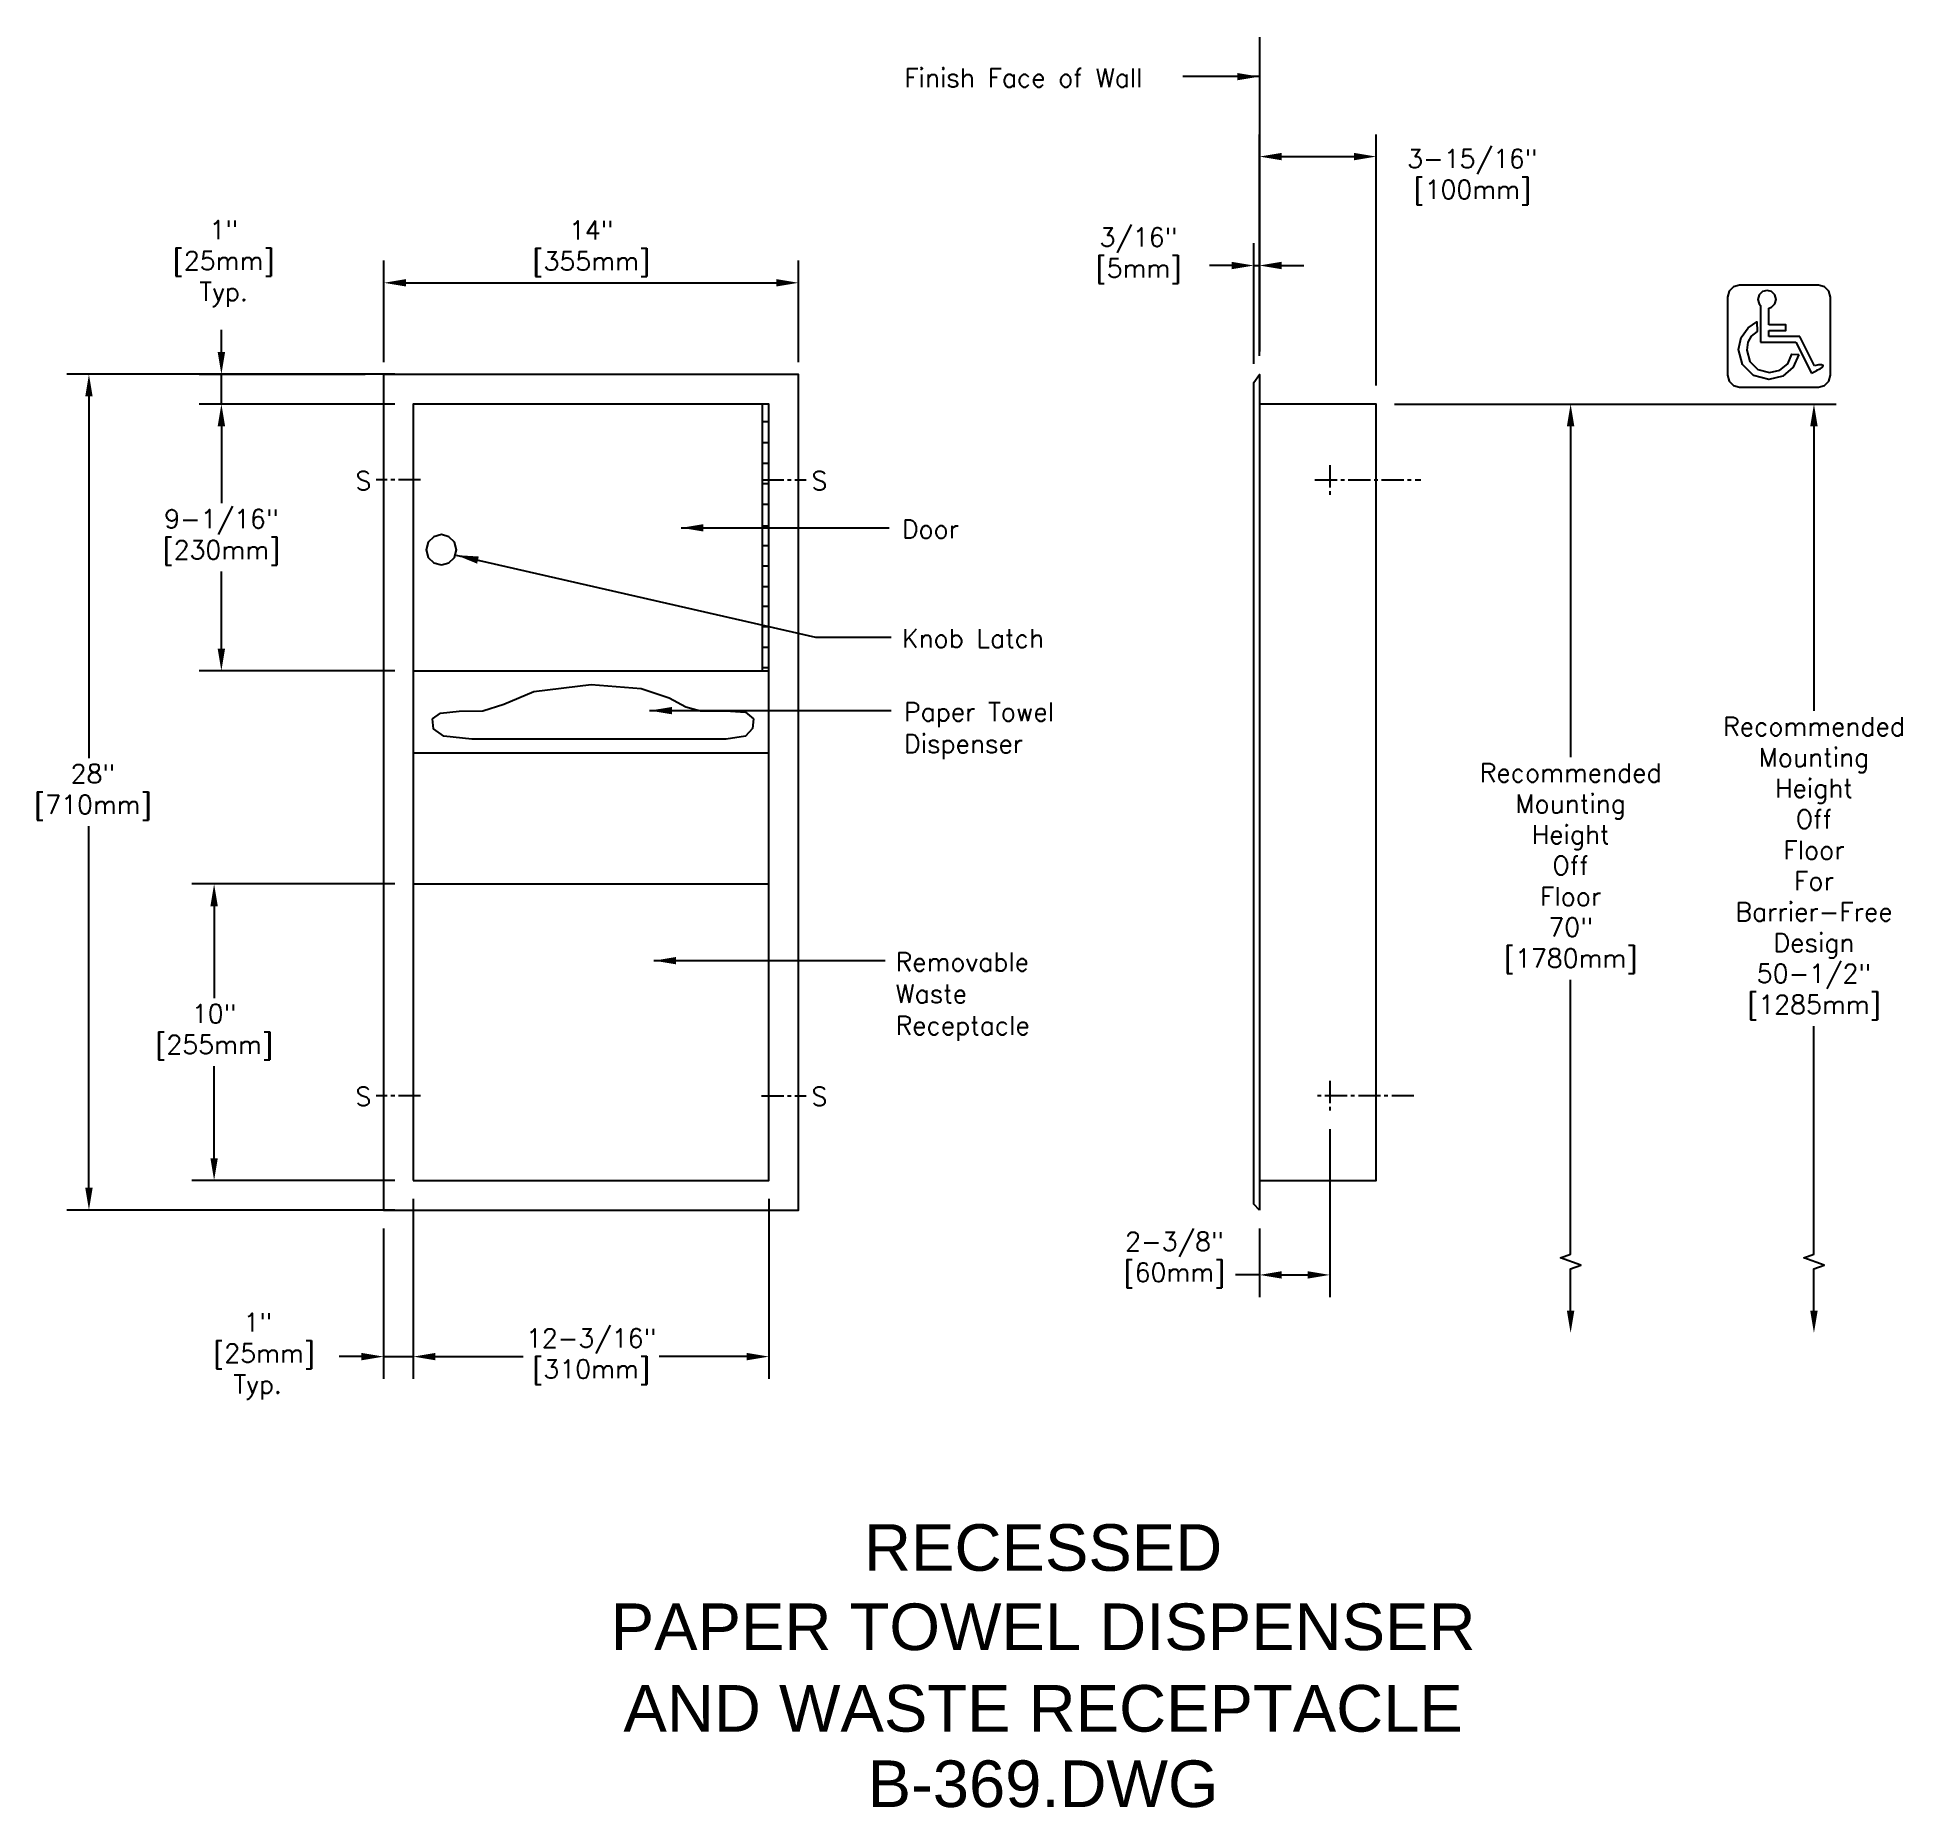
# Model space of a CAD drawing. Extents: x 47.1 to 110, y 29.4 to 89.1.
import ezdxf
from ezdxf.enums import TextEntityAlignment as Align

# ---------------------------------------------------------------- set-up
doc = ezdxf.new("R2010")
doc.units = 0
doc.header["$MEASUREMENT"] = 0
doc.header["$PDMODE"] = 3
doc.header["$PDSIZE"] = 1
doc.linetypes.add('CENTER2', pattern=[1.125, 0.75, -0.125, 0.125, -0.125])
doc.layers.get('0').update_dxf_attribs({"linetype": 'CONTINUOUS'})
doc.layers.get('Defpoints').update_dxf_attribs({"linetype": 'CONTINUOUS'})
for name, color, linetype in [('detail', 4, 'CONTINUOUS'), ('dim', 1, 'CONTINUOUS'), ('text', 2, 'CONTINUOUS')]:
    doc.layers.add(name, color=color, linetype=linetype)
doc.styles.add('Arial_5', font='arial.ttf', dxfattribs={"height": 5})
doc.styles.add('DIM_S_7', font='simplex.shx', dxfattribs={"height": 0.625})
doc.dimstyles.new('DIM_S_7', dxfattribs={"dimtxt": 0.12, "dimasz": 0.75, "dimexe": 0.75, "dimexo": 0.625, "dimgap": 0.09375, "dimtad": 1, "dimtih": 1, "dimtoh": 1, "dimdec": 5, "dimrnd": 0.0625, "dimzin": 0, "dimdsep": 46, "dimlunit": 4, "dimtxsty": 'DIM_S_7', "dimcen": 0.09375, "dimaunit": 1, "dimadec": 0, "dimazin": 0, "dimtfac": 1, "dimtdec": 4, "dimtofl": 0, "dimtmove": 2, "dimatfit": 3, "dimfxl": 1, "dimtolj": 1, "dimtzin": 0, "dimarcsym": 0})

# ---------------------------------------------------------------- blocks, each defined once
blk = doc.blocks.new('*D12')
at = {"layer": 'Defpoints', "color": 0, "linetype": 'Continuous'}
for p in [(59.825, 50.558), (71.825, 50.558), (71.825, 44.616)]:
    blk.add_point(p, dxfattribs=at)
at = {"layer": 'dim', "color": 0, "linetype": 'Continuous', "lineweight": -2}
for p, q in [((59.825, 49.933), (59.825, 43.866)), ((71.825, 49.933), (71.825, 43.866)), ((60.575, 44.616), (63.529, 44.616)), ((71.075, 44.616), (68.121, 44.616))]:
    blk.add_line(p, q, dxfattribs=at)
at = {"layer": 'dim', "color": 0, "linetype": 'Continuous'}
for points in [[(60.575, 44.741), (60.575, 44.491), (59.825, 44.616)], [(71.075, 44.741), (71.075, 44.491), (71.825, 44.616)]]:
    blk.add_solid(points, dxfattribs=at)
at = {"layer": 'dim', "color": 0, "linetype": 'Continuous', "insert": (65.825, 44.616), "char_height": 0.625, "attachment_point": 5, "style": 'DIM_S_7'}
blk.add_mtext('\\A1;12-3/16"\\P[310mm]', dxfattribs=at)
blk = doc.blocks.new('*D1')
at = {"layer": 'Defpoints', "color": 0, "linetype": 'Continuous'}
for p in [(59.825, 76.745), (53.353, 67.745), (59.825, 67.745)]:
    blk.add_point(p, dxfattribs=at)
at = {"layer": 'dim', "color": 0, "linetype": 'Continuous', "lineweight": -2}
for p, q in [((59.2, 76.745), (52.603, 76.745)), ((53.353, 75.995), (53.353, 73.395)), ((53.353, 68.495), (53.353, 71.095)), ((59.2, 67.745), (52.603, 67.745))]:
    blk.add_line(p, q, dxfattribs=at)
at = {"layer": 'dim', "color": 0, "linetype": 'Continuous'}
for points in [[(53.228, 75.995), (53.478, 75.995), (53.353, 76.745)], [(53.228, 68.495), (53.478, 68.495), (53.353, 67.745)]]:
    blk.add_solid(points, dxfattribs=at)
at = {"layer": 'dim', "color": 0, "linetype": 'Continuous', "insert": (53.353, 72.245), "char_height": 0.625, "attachment_point": 5, "style": 'DIM_S_7'}
blk.add_mtext('\\A1;9-1/16"\\P[230mm]', dxfattribs=at)
blk = doc.blocks.new('*D2')
at = {"color": 0, "linetype": 'ByBlock'}
for p, q in [((59.2, 60.558), (52.358, 60.558)), ((53.108, 59.808), (53.108, 56.708)), ((53.108, 51.308), (53.108, 54.407)), ((59.2, 50.558), (52.358, 50.558))]:
    blk.add_line(p, q, dxfattribs=at)
for points in [[(52.983, 59.808), (53.233, 59.808), (53.108, 60.558)], [(52.983, 51.308), (53.233, 51.308), (53.108, 50.558)]]:
    blk.add_solid(points, dxfattribs=at)
at = {"layer": 'Defpoints', "color": 0, "linetype": 'ByBlock'}
for p in [(59.825, 60.558), (53.108, 50.558), (59.825, 50.558)]:
    blk.add_point(p, dxfattribs=at)
at = {"color": 0, "linetype": 'ByBlock', "insert": (53.108, 55.558), "char_height": 0.625, "attachment_point": 5, "style": 'DIM_S_7'}
blk.add_mtext('\\A1;10"\\P[255mm]', dxfattribs=at)
blk = doc.blocks.new('*D3')
at = {"layer": 'Defpoints', "color": 0, "linetype": 'Continuous'}
for p in [(59.825, 77.749), (48.886, 49.559), (59.825, 49.559)]:
    blk.add_point(p, dxfattribs=at)
at = {"layer": 'dim', "color": 0, "linetype": 'Continuous', "lineweight": -2}
for p, q in [((59.2, 77.749), (48.136, 77.749)), ((48.886, 76.999), (48.886, 64.802)), ((48.886, 50.309), (48.886, 62.501)), ((59.2, 49.559), (48.136, 49.559))]:
    blk.add_line(p, q, dxfattribs=at)
at = {"layer": 'dim', "color": 0, "linetype": 'Continuous'}
for points in [[(48.761, 76.999), (49.011, 76.999), (48.886, 77.749)], [(48.761, 50.309), (49.011, 50.309), (48.886, 49.559)]]:
    blk.add_solid(points, dxfattribs=at)
at = {"layer": 'dim', "color": 0, "linetype": 'Continuous', "insert": (49.018, 63.651), "char_height": 0.625, "attachment_point": 5, "style": 'DIM_S_7'}
blk.add_mtext('\\A1;28"\\P[710mm]', dxfattribs=at)
blk = doc.blocks.new('*D4')
at = {"color": 0, "linetype": 'ByBlock'}
for p, q in [((90.743, 52.287), (90.743, 46.621)), ((88.368, 48.933), (88.368, 46.621)), ((89.118, 47.371), (89.993, 47.371))]:
    blk.add_line(p, q, dxfattribs=at)
for points in [[(89.118, 47.496), (89.118, 47.246), (88.368, 47.371)], [(89.993, 47.496), (89.993, 47.246), (90.743, 47.371)]]:
    blk.add_solid(points, dxfattribs=at)
at = {"layer": 'Defpoints', "color": 0, "linetype": 'ByBlock'}
for p in [(90.743, 52.912), (88.368, 49.558), (90.743, 47.371)]:
    blk.add_point(p, dxfattribs=at)
at = {"color": 0, "linetype": 'ByBlock', "insert": (85.499, 47.876), "char_height": 0.625, "attachment_point": 5, "style": 'DIM_S_7'}
blk.add_mtext('\\A1;2-3/8"\\P[60mm]', dxfattribs=at)
blk = doc.blocks.new('*D5')
at = {"color": 0, "linetype": 'ByBlock'}
for p, q in [((88.368, 78.37), (88.368, 85.84)), ((92.305, 77.37), (92.305, 85.84)), ((89.118, 85.09), (91.555, 85.09))]:
    blk.add_line(p, q, dxfattribs=at)
for points in [[(89.118, 85.215), (89.118, 84.965), (88.368, 85.09)], [(91.555, 85.215), (91.555, 84.965), (92.305, 85.09)]]:
    blk.add_solid(points, dxfattribs=at)
at = {"layer": 'Defpoints', "color": 0, "linetype": 'ByBlock'}
for p in [(92.305, 85.09), (88.368, 77.745), (92.305, 76.745)]:
    blk.add_point(p, dxfattribs=at)
at = {"color": 0, "linetype": 'ByBlock', "insert": (95.55, 84.395), "char_height": 0.625, "attachment_point": 5, "style": 'DIM_S_7'}
blk.add_mtext('\\A1;3-15/16"\\P[100mm]', dxfattribs=at)
blk = doc.blocks.new('*D6')
at = {"color": 0, "linetype": 'ByBlock'}
for p, q in [((88.18, 78.096), (88.18, 82.166)), ((88.368, 78.37), (88.368, 82.166)), ((87.43, 81.416), (86.68, 81.416)), ((88.18, 81.416), (88.368, 81.416)), ((89.118, 81.416), (89.868, 81.416))]:
    blk.add_line(p, q, dxfattribs=at)
for points in [[(87.43, 81.541), (87.43, 81.291), (88.18, 81.416)], [(89.118, 81.541), (89.118, 81.291), (88.368, 81.416)]]:
    blk.add_solid(points, dxfattribs=at)
at = {"layer": 'Defpoints', "color": 0, "linetype": 'ByBlock'}
for p in [(88.368, 81.416), (88.18, 77.471), (88.368, 77.745)]:
    blk.add_point(p, dxfattribs=at)
at = {"color": 0, "linetype": 'ByBlock', "insert": (84.288, 81.745), "char_height": 0.625, "attachment_point": 5, "style": 'DIM_S_7'}
blk.add_mtext('\\A1;3/16"\\P[5mm]', dxfattribs=at)
blk = doc.blocks.new('*D7')
at = {"color": 0, "linetype": 'ByBlock'}
for p, q in [((53.353, 78.495), (53.353, 79.245)), ((58.2, 77.745), (52.603, 77.745)), ((53.353, 76.745), (53.353, 77.745)), ((59.2, 76.745), (52.603, 76.745)), ((53.353, 75.995), (53.353, 75.245))]:
    blk.add_line(p, q, dxfattribs=at)
for points in [[(53.228, 78.495), (53.478, 78.495), (53.353, 77.745)], [(53.228, 75.995), (53.478, 75.995), (53.353, 76.745)]]:
    blk.add_solid(points, dxfattribs=at)
at = {"layer": 'Defpoints', "color": 0, "linetype": 'ByBlock'}
for p in [(53.353, 77.745), (58.825, 77.745), (59.825, 76.745)]:
    blk.add_point(p, dxfattribs=at)
at = {"color": 0, "linetype": 'ByBlock', "insert": (53.429, 81.476), "char_height": 0.625, "attachment_point": 5, "style": 'DIM_S_7'}
blk.add_mtext('\\A1;1"\\P[25mm]\\PTyp.', dxfattribs=at)
blk = doc.blocks.new('*D8')
at = {"color": 0, "linetype": 'ByBlock'}
for p, q in [((59.825, 49.933), (59.825, 43.866)), ((58.825, 48.933), (58.825, 43.866)), ((58.075, 44.616), (57.325, 44.616)), ((58.825, 44.616), (59.825, 44.616)), ((60.575, 44.616), (61.325, 44.616))]:
    blk.add_line(p, q, dxfattribs=at)
for points in [[(58.075, 44.741), (58.075, 44.491), (58.825, 44.616)], [(60.575, 44.741), (60.575, 44.491), (59.825, 44.616)]]:
    blk.add_solid(points, dxfattribs=at)
at = {"layer": 'Defpoints', "color": 0, "linetype": 'ByBlock'}
for p in [(59.825, 50.558), (58.825, 49.558), (59.825, 44.616)]:
    blk.add_point(p, dxfattribs=at)
at = {"color": 0, "linetype": 'ByBlock', "insert": (54.577, 44.626), "char_height": 0.625, "attachment_point": 5, "style": 'DIM_S_7'}
blk.add_mtext('\\A1;1"\\P [25mm]\\PTyp.', dxfattribs=at)
blk = doc.blocks.new('ADA')
at = {"layer": 'detail', "linetype": 'Continuous'}
for p, q in [((1.017, 0.853), (0.492, 0.853)), ((1.261, 0.358), (1.017, 0.853)), ((1.215, 0.235), (1.3, 0.278)), ((1.3, 0.278), (1.299, 0.282))]:
    blk.add_line(p, q, dxfattribs=at)
for points in [[(1.328, 0), (1.431, 0.028), (1.503, 0.1), (1.531, 0.202), (1.531, 1.514), (1.503, 1.616), (1.431, 1.688), (1.328, 1.716), (0, 1.716), (-0.102, 1.688), (-0.175, 1.616), (-0.203, 1.514), (-0.203, 0.202), (-0.175, 0.1), (-0.102, 0.028), (0, 0)], [(0.997, 0.551), (0.905, 0.333), (0.727, 0.181), (0.491, 0.125), (0.233, 0.194), (0.049, 0.378), (-0.021, 0.635), (0.026, 0.833), (0.142, 1), (0.293, 1.1), (0.295, 0.934), (0.193, 0.86), (0.137, 0.758), (0.12, 0.624), (0.172, 0.431), (0.31, 0.294), (0.504, 0.242), (0.68, 0.282), (0.814, 0.393), (0.883, 0.555)]]:
    blk.add_lwpolyline(points, close=True, dxfattribs=at)
for points in [[(0.492, 1.332), (0.54, 1.345), (0.595, 1.4), (0.616, 1.477), (0.595, 1.554), (0.54, 1.609), (0.463, 1.629), (0.386, 1.609), (0.331, 1.554), (0.31, 1.477), (0.331, 1.4), (0.355, 1.376)], [(0.355, 1.376), (0.355, 0.757)], [(0.492, 1.051), (0.492, 1.332)], [(0.492, 0.955), (0.78, 0.955), (0.78, 1.051), (0.492, 1.051)], [(0.492, 0.853), (0.492, 0.955)], [(0.355, 0.757), (0.492, 0.757)], [(0.492, 0.757), (0.948, 0.757)], [(0.948, 0.757), (1.215, 0.235)], [(1.299, 0.282), (1.359, 0.307), (1.398, 0.335), (1.407, 0.361), (1.382, 0.375), (1.329, 0.374), (1.261, 0.358)]]:
    blk.add_lwpolyline(points, dxfattribs=at)
blk = doc.blocks.new('*D11')
at = {"layer": 'Defpoints', "color": 0, "linetype": 'Continuous'}
for p in [(72.824, 80.833), (58.834, 77.536), (72.824, 77.536)]:
    blk.add_point(p, dxfattribs=at)
at = {"layer": 'dim', "color": 0, "linetype": 'Continuous', "lineweight": -2}
for p, q in [((58.834, 78.161), (58.834, 81.583)), ((72.824, 78.161), (72.824, 81.583)), ((59.584, 80.833), (72.074, 80.833))]:
    blk.add_line(p, q, dxfattribs=at)
at = {"layer": 'dim', "color": 0, "linetype": 'Continuous'}
for points in [[(59.584, 80.958), (59.584, 80.708), (58.834, 80.833)], [(72.074, 80.958), (72.074, 80.708), (72.824, 80.833)]]:
    blk.add_solid(points, dxfattribs=at)
at = {"layer": 'dim', "color": 0, "linetype": 'Continuous', "insert": (65.829, 81.984), "char_height": 0.625, "attachment_point": 5, "style": 'DIM_S_7'}
blk.add_mtext('\\A1;14"\\P[355mm]', dxfattribs=at)

msp = doc.modelspace()

# ---------------------------------------------------------------- linework, layer by layer
at = {"layer": 'Defpoints', "color": 0, "linetype": 'ByBlock'}
msp.add_point((92.305002, 76.745032), dxfattribs=at)
msp.add_point((92.305002, 76.745032), dxfattribs=at)
at = {"layer": 'detail', "linetype": 'CENTER2'}
for p, q in [((90.742502, 74.683165), (90.742502, 73.683165)), ((90.242502, 74.183165), (93.808936, 74.183165)), ((90.742502, 53.911657), (90.742502, 52.911657))]:
    msp.add_line(p, q, dxfattribs=at)
at = {"layer": 'detail', "linetype": 'Continuous'}
for points in [[(88.374181, 89.113292), (88.374181, 78.511445)], [(71.592817, 76.743143), (71.592817, 67.745032)], [(88.367502, 50.55765), (92.305002, 50.55765), (92.305002, 76.745032), (88.367502, 76.745032)], [(71.589204, 76.151415), (71.819602, 76.151415)], [(71.589204, 75.445479), (71.819602, 75.445479)], [(71.589204, 74.754187), (71.819602, 74.754187)], [(71.589204, 74.062635), (71.819602, 74.062635)], [(71.589204, 73.371343), (71.819602, 73.371343)], [(71.589204, 72.636681), (71.819602, 72.636681)], [(71.589204, 71.974046), (71.819602, 71.974046)], [(71.589204, 71.282549), (71.819602, 71.282549)], [(71.589204, 70.591257), (71.819602, 70.591257)], [(71.589204, 69.928636), (71.819602, 69.928636)], [(71.589204, 69.237125), (71.819602, 69.237125)], [(71.589204, 68.545778), (71.819602, 68.545778)], [(59.82494, 67.745032), (71.822463, 67.745032)], [(71.589204, 67.854281), (71.819602, 67.854281)], [(62.171481, 66.391489), (62.883151, 66.623064), (63.88905, 67.05311), (65.82949, 67.284672)], [(65.82949, 67.284672), (67.511408, 67.145119), (68.461483, 66.838081), (69.017328, 66.531056), (69.5165, 66.391489)], [(60.472196, 66.132227), (60.74231, 66.314342), (61.376875, 66.381731), (62.171481, 66.391489)], [(61.797013, 65.44088), (60.85831, 65.536899), (60.508422, 65.786553), (60.472196, 66.132227)], [(69.5165, 66.391489), (70.363508, 66.40111), (71.031302, 66.353114), (71.302265, 66.132227)], [(71.302265, 66.132227), (71.268133, 65.799322), (71.029181, 65.543276), (70.380588, 65.44088)], [(70.380588, 65.44088), (69.914905, 65.44088), (68.934119, 65.44088), (67.609042, 65.44088), (66.110458, 65.44088), (64.609164, 65.44088), (63.275958, 65.44088), (62.281637, 65.44088), (61.797013, 65.44088)], [(59.82494, 64.979932), (71.834041, 64.979932)], [(59.82494, 60.55765), (71.822463, 60.55765)]]:
    msp.add_lwpolyline(points, dxfattribs=at)
for points in [[(58.82494, 49.55765), (72.82494, 49.55765), (72.82494, 77.745032), (58.82494, 77.745032)], [(88.367502, 49.55765), (88.180002, 49.762934), (88.180002, 77.470747), (88.367502, 77.745032)], [(59.82494, 50.55765), (71.82494, 50.55765), (71.82494, 76.745032), (59.82494, 76.745032)], [(60.773354, 71.320746), (61.03033, 71.390255), (61.213034, 71.572918), (61.282585, 71.829977), (61.213034, 72.087022), (61.03033, 72.269685), (60.773354, 72.339194), (60.516419, 72.269685), (60.333728, 72.087022), (60.264177, 71.829977), (60.333728, 71.572918), (60.516419, 71.390255)]]:
    msp.add_lwpolyline(points, close=True, dxfattribs=at)
at = {"layer": 'detail', "linetype": 'CENTER2'}
for points in [[(60.07494, 74.183165), (58.57494, 74.183165)], [(71.57494, 74.183165), (73.07494, 74.183165)], [(60.07494, 53.415484), (58.57494, 53.415484)], [(71.57494, 53.415484), (73.07494, 53.415484)], [(93.580618, 53.40886), (90.242503, 53.41215)]]:
    msp.add_lwpolyline(points, dxfattribs=at)
at = {"layer": 'dim', "linetype": 'Continuous'}
for p, q in [((92.930002, 76.745032), (107.825098, 76.745032)), ((92.930002, 76.745032), (99.616711, 76.745032)), ((98.866711, 75.995032), (98.866711, 64.832883)), ((107.075098, 75.995032), (107.075098, 66.395383)), ((98.866711, 48.072478), (98.866711, 57.323955)), ((107.075098, 48.072477), (107.075098, 55.761455)), ((88.367502, 47.371233), (87.558146, 47.371233)), ((98.866711, 46.161806), (98.866711, 47.572478)), ((107.075098, 46.161806), (107.075098, 47.572477))]:
    msp.add_line(p, q, dxfattribs=at)
for points in [[(98.866711, 45.782063), (98.866711, 47.572478), (99.210145, 47.697478), (98.523276, 47.947478), (98.866711, 48.072478), (98.866711, 49.804349)], [(107.075098, 45.693056), (107.075098, 47.572477), (107.418533, 47.697477), (106.731663, 47.947477), (107.075098, 48.072477), (107.075098, 49.240637)]]:
    msp.add_lwpolyline(points, dxfattribs=at)
for points in [[(98.741711, 75.995032), (98.991711, 75.995032), (98.866711, 76.745032)], [(106.950098, 75.995032), (107.200098, 75.995032), (107.075098, 76.745032)], [(98.741711, 46.161806), (98.991711, 46.161806), (98.866711, 45.411806)], [(106.950098, 46.161806), (107.200098, 46.161806), (107.075098, 45.411806)]]:
    msp.add_solid(points, dxfattribs=at)

# ---------------------------------------------------------------- block references
at = {"layer": 'detail', "linetype": 'Continuous', "xscale": 2, "yscale": 2, "zscale": 2}
msp.add_blockref('ADA', (104.56686, 77.318214), dxfattribs=at)

# ---------------------------------------------------------------- texts
at = {"layer": 'dim', "linetype": 'Continuous', "style": 'DIM_S_7'}
for s, p in [('Finish Face of Wall', (76.386248, 87.436793)), ('S', (57.873959, 73.844515)), ('S', (73.258158, 73.844515)), ('Door', (76.306639, 72.214585)), ('Knob Latch', (76.306639, 68.529523)), ('Paper Towel', (76.377534, 66.049194)), ('Dispenser', (76.377534, 64.977765)), ('Removable', (76.093955, 57.616073)), ('Waste', (76.093955, 56.544644)), ('Receptacle', (76.093955, 55.473215)), ('S', (57.873959, 53.076835)), ('S', (73.258158, 53.076835))]:
    msp.add_text(s, height=0.625, dxfattribs=at).set_placement(p)
at = {"layer": 'dim', "linetype": 'Continuous', "char_height": 0.625, "attachment_point": 5, "style": 'DIM_S_7'}
for s, insert in [('\\A1;Recommended\\PMounting\\PHeight\\POff\\PFloor\\PFor\\PBarrier-Free\\PDesign\\P50-1/2"\\P[1285mm]', (107.075098, 61.078419)), ('\\A1;Recommended\\PMounting\\PHeight\\POff\\PFloor\\P70"\\P[1780mm]', (98.866711, 61.078419))]:
    msp.add_mtext(s, dxfattribs=dict(at, insert=insert))
at = {"layer": 'text', "linetype": 'Continuous', "style": 'Arial_5'}
for s, p in [('RECESSED', (81.073032, 38.177682)), ('PAPER TOWEL DISPENSER', (81.073032, 35.504261)), ('AND WASTE RECEPTACLE', (81.073032, 32.753152)), ('B-369.DWG', (81.073032, 30.210736))]:
    msp.add_text(s, height=1.57248, dxfattribs=at).set_placement(p, align=Align.MIDDLE)

# ---------------------------------------------------------------- dimensions: what is measured, and where the dimension line sits
at = {"layer": 'dim', "linetype": 'Continuous'}
for base, p1, p2, text, picture, middle in [((92.305002, 85.090217), (88.367502, 77.745032), (92.305002, 76.745032), '3-15/16"\\P[100mm]', '*D5', (95.549727, 84.395201)), ((88.367502, 81.41629), (88.180002, 77.470747), (88.367502, 77.745032), '3/16"\\P[5mm]', '*D6', (84.287635, 81.744907)), ((90.742502, 47.371233), (88.367502, 49.55765), (90.742502, 52.911657), '2-3/8"\\P[60mm]', '*D4', (85.499201, 47.876309)), ((59.82494, 44.615788), (58.82494, 49.55765), (59.82494, 50.55765), '<>\\PTyp.', '*D8', (54.576573, 44.626031)), ((71.82494, 44.615788), (59.82494, 50.55765), (71.82494, 50.55765), '12-3/16"\\P[310mm]', '*D12', (65.82494, 44.615788))]:
    dim = msp.add_linear_dim(base=base, p1=p1, p2=p2, text=text, dimstyle='DIM_S_7', override={"dimpost": '\\X'}, dxfattribs=at)
    dim.commit()
    dim.dimension.update_dxf_attribs({"geometry": picture, "text_midpoint": middle, "dimtype": 160})
for base, p1, p2, text, picture, middle in [((53.353041, 77.745032), (59.82494, 76.745032), (58.82494, 77.745032), '1"\\P[25mm]\\PTyp.', '*D7', (53.429019, 81.47643)), ((48.885882, 49.559151), (59.82494, 77.749422), (59.82494, 49.559151), '28"\\P[710mm]', '*D3', (49.018449, 63.651341)), ((53.353041, 67.745032), (59.82494, 76.745032), (59.82494, 67.745032), '9-1/16"\\P[230mm]', '*D1', (53.353041, 72.245032)), ((53.108015, 50.55765), (59.82494, 60.55765), (59.82494, 50.55765), '10"\\P[255mm]', '*D2', (53.108015, 55.55765))]:
    dim = msp.add_linear_dim(base=base, p1=p1, p2=p2, angle=90, text=text, dimstyle='DIM_S_7', override={"dimpost": '\\X'}, dxfattribs=at)
    dim.commit()
    dim.dimension.update_dxf_attribs({"geometry": picture, "text_midpoint": middle, "dimtype": 160})
dim = msp.add_linear_dim(base=(72.823832, 80.833376), p1=(58.833722, 77.535772), p2=(72.823832, 77.535772), text='14"\\P[355mm]', dimstyle='DIM_S_7', override={"dimpost": '\\X'}, dxfattribs=at)
dim.commit()
dim.dimension.update_dxf_attribs({"geometry": '*D11', "text_midpoint": (65.828777, 81.983674)})

# ---------------------------------------------------------------- leaders
for points in [[(88.368357, 87.786682), (85.786117, 87.786682)], [(68.862672, 72.568917), (75.88127, 72.568917)], [(61.276916, 71.647652), (73.399948, 68.883856), (75.952165, 68.883856)], [(67.799249, 66.403526), (75.952165, 66.403526)], [(67.941039, 57.970405), (75.73948, 57.970405)]]:
    msp.add_leader(points, dimstyle='DIM_S_7', dxfattribs=at)

doc.saveas('drawing.dxf')
